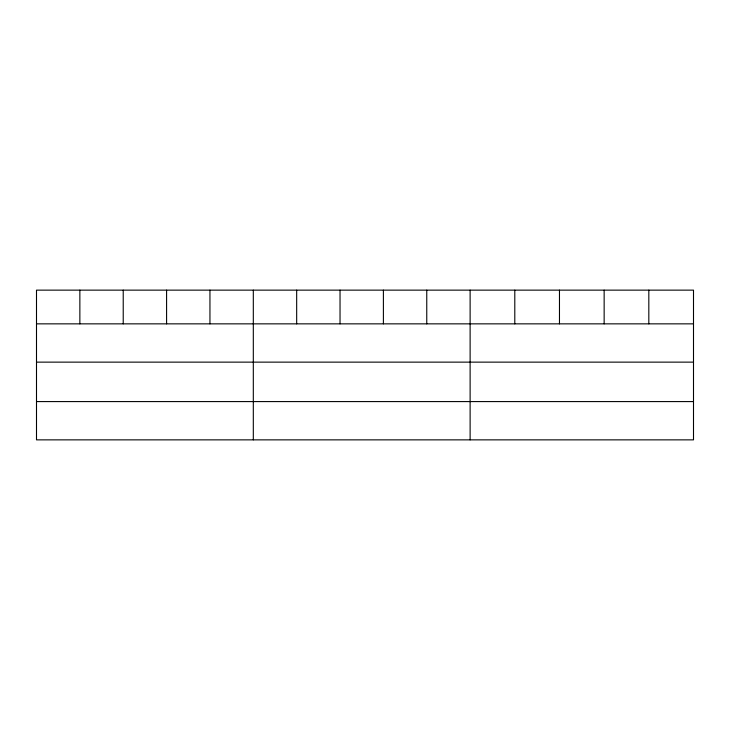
<?xml version="1.0" encoding="UTF-8"?>
<svg xmlns="http://www.w3.org/2000/svg" width="730" height="730" viewBox="0 0 730 730"><rect width="100%" height="100%" fill="white"/><g stroke="black" fill="none" stroke-linecap="round" stroke-linejoin="round"><path stroke-width="1.09" d="M693.5 362.135L693.5 290.138L36.5 290.138L36.5 439.862L693.5 439.862L693.5 362.135L36.5 362.135M36.5 323.855L693.5 323.855M36.5 401.582L693.5 401.582M648.824 290.138L648.824 323.855M604.148 290.138L604.148 323.855M559.472 290.138L559.472 323.855M514.796 290.138L514.796 323.855M470.12 290.138L470.12 439.862M426.758 290.138L426.758 323.855M383.396 290.138L383.396 323.855M340.034 290.138L340.034 323.855M296.672 290.138L296.672 323.855M253.31 290.138L253.31 439.862M209.948 290.138L209.948 323.855M166.586 290.138L166.586 323.855M123.224 290.138L123.224 323.855M79.862 290.138L79.862 323.855"/></g></svg>
